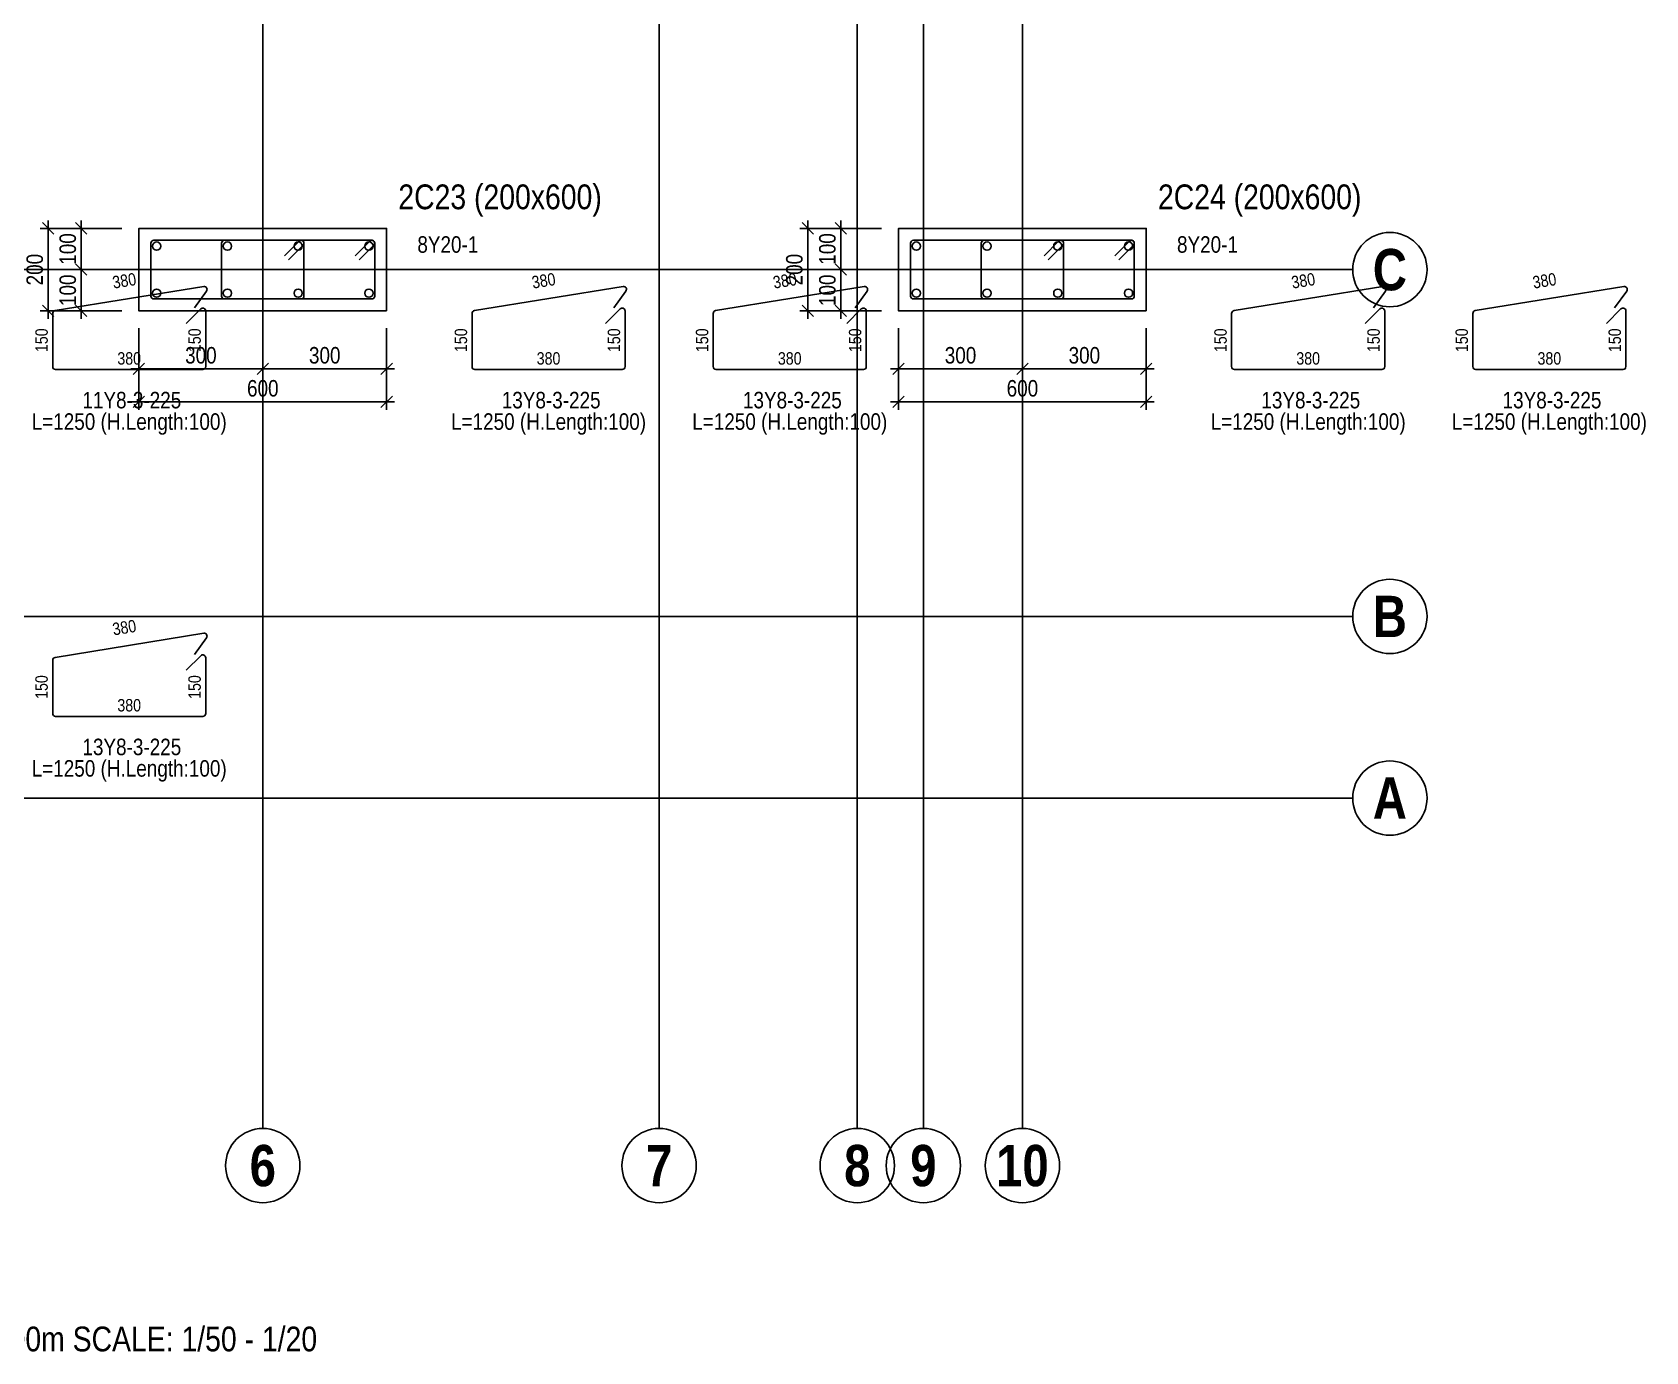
# Model space of a CAD drawing. Extents: x 0 to 206258, y -403073 to 0.
# Drawn here: x 54966 to 64737, y -83940 to -75950 of the extents above; entities that cross this region are included whole.
import ezdxf
from ezdxf.enums import TextEntityAlignment as Align
from ezdxf.lldxf.tags import DXFTag

# ---------------------------------------------------------------- set-up
doc = ezdxf.new("R2010")
doc.units = 0
doc.header["$LTSCALE"] = 1000
for name, color, linetype in [('Axis Circle(Dir 1)', 150, 'Continuous'), ('Axis Circle(Dir 2)', 150, 'Continuous'), ('Axis Label(Dir 1)', 7, 'Continuous'), ('Axis Label(Dir 2)', 7, 'Continuous'), ('Axis Line(Dir 1)', 8, 'CENTER2'), ('Axis Line(Dir 2)', 150, 'CENTER2'), ('Column Line(D)', 1, 'Continuous'), ('Dimension Line', 5, 'Continuous'), ('Link Line', 3, 'Continuous'), ('Quantity Table Title', 1, 'Continuous'), ('Rebar Length Text', 8, 'Continuous'), ('Rebar Line', 7, 'Continuous'), ('Top Rebar Label', 6, 'Continuous')]:
    doc.layers.add(name, color=color, linetype=linetype)
for name, color, linetype, true_color in [('Column Label(D)', 12, 'Continuous', 0xbd0000), ('Link Label', 94, 'Continuous', 0x008100), ('Link Length Text', 94, 'Continuous', 0x008100)]:
    doc.layers.add(name, color=color, linetype=linetype, true_color=true_color)
doc.styles.add('Axis Label(Dir 1)', font='ARIALNB.TTF', dxfattribs={"height": 250})
doc.styles.add('Axis Label(Dir 2)', font='ARIALNB.TTF', dxfattribs={"height": 250})
doc.styles.add('Column Label(D)', font='ARIALN.TTF', dxfattribs={"height": 150})
doc.styles.add('Dimension Text', font='ARIALN.TTF', dxfattribs={"height": 100})
doc.styles.add('Link Label', font='ARIALN.TTF', dxfattribs={"height": 100})
doc.styles.add('Link Length Text', font='ARIALN.TTF', dxfattribs={"height": 100})
doc.styles.add('Quantity Table Title', font='ARIALN.TTF', dxfattribs={"height": 150})
doc.styles.add('Rebar Length Text', font='ARIALN.TTF', dxfattribs={"height": 75})
doc.styles.add('Top Rebar Label', font='ARIALN.TTF', dxfattribs={"height": 100})
tags = doc.linetypes.add('CENTER2', pattern=[1.125, 0.75, -0.125, 0.125, -0.125]).pattern_tags.tags
tags[10:11] = [DXFTag(74, 4), DXFTag(75, 0), DXFTag(340, '0'), DXFTag(46, 0.0), DXFTag(50, 0.0), DXFTag(44, 0.0), DXFTag(45, 0.0)]
tags[8:9] = [DXFTag(74, 4), DXFTag(75, 0), DXFTag(340, '0'), DXFTag(46, 0.0), DXFTag(50, 0.0), DXFTag(44, 0.0), DXFTag(45, 0.0)]
tags[6:7] = [DXFTag(74, 4), DXFTag(75, 0), DXFTag(340, '0'), DXFTag(46, 0.0), DXFTag(50, 0.0), DXFTag(44, 0.0), DXFTag(45, 0.0)]
tags[4:5] = [DXFTag(74, 4), DXFTag(75, 0), DXFTag(340, '0'), DXFTag(46, 0.0), DXFTag(50, 0.0), DXFTag(44, 0.0), DXFTag(45, 0.0)]
doc.dimstyles.new('COLUMNAPP', dxfattribs={"dimtxt": 100, "dimasz": 30, "dimexe": 48.3, "dimexo": 103.5, "dimgap": 30, "dimtad": 1, "dimtoh": 1, "dimdec": 1, "dimlfac": 0.4, "dimdsep": 46, "dimtxsty": 'Dimension Text', "dimblk": 'PCDIM_TICK', "dimcen": 0.09, "dimclrd": 5, "dimclre": 5, "dimclrt": 5, "dimadec": 1, "dimazin": 0, "dimtp": 1, "dimtm": 1, "dimtfac": 1, "dimtdec": 4, "dimtofl": 0, "dimtmove": 0, "dimatfit": 3, "dimfxl": 1, "dimtolj": 1, "dimtzin": 0, "dimarcsym": 0})

# ---------------------------------------------------------------- blocks, each defined once
blk = doc.blocks.new('PCDIM_TICK')
at = {"layer": 'Dimension Line', "color": 0, "transparency": 33554687}
for p, q in [((1.15, 1.15), (-1.15, -1.15)), ((1.61, 0), (0, 0))]:
    blk.add_line(p, q, dxfattribs=at)
blk = doc.blocks.new('*U1539')
at = {"layer": 'Dimension Line', "color": 5, "true_color": 0x0000ff, "transparency": 16777216}
for p, q in [((55612.4, -77741.2), (55612.4, -78036)), ((56362.4, -77741.2), (56362.4, -78036)), ((55612.4, -77987.7), (56362.4, -77987.7))]:
    blk.add_line(p, q, dxfattribs=at)
at = {"layer": 'Dimension Line', "color": 5, "true_color": 0x0000ff, "transparency": 16777216, "xscale": 30, "yscale": 30, "rotation": 180.0000000000004}
blk.add_blockref('PCDIM_TICK', (55612.4, -77987.7), dxfattribs=at)
at = {"layer": 'Dimension Line', "color": 5, "true_color": 0x0000ff, "transparency": 16777216, "xscale": 30, "yscale": 30}
blk.add_blockref('PCDIM_TICK', (56362.4, -77987.7), dxfattribs=at)
at = {"layer": 'Dimension Line', "color": 5, "true_color": 0x0000ff, "transparency": 16777216, "insert": (55987.4, -77957.7), "char_height": 100, "width": 181.501, "attachment_point": 8, "style": 'Dimension Text'}
blk.add_mtext('300', dxfattribs=at)
blk = doc.blocks.new('*U1540')
at = {"layer": 'Dimension Line', "color": 5, "true_color": 0x0000ff, "transparency": 16777216}
for p, q in [((56362.4, -77741.2), (56362.4, -78036)), ((57112.4, -77741.2), (57112.4, -78036)), ((56362.4, -77987.7), (57112.4, -77987.7))]:
    blk.add_line(p, q, dxfattribs=at)
at = {"layer": 'Dimension Line', "color": 5, "true_color": 0x0000ff, "transparency": 16777216, "xscale": 30, "yscale": 30, "rotation": 180.0000000000004}
blk.add_blockref('PCDIM_TICK', (56362.4, -77987.7), dxfattribs=at)
at = {"layer": 'Dimension Line', "color": 5, "true_color": 0x0000ff, "transparency": 16777216, "xscale": 30, "yscale": 30}
blk.add_blockref('PCDIM_TICK', (57112.4, -77987.7), dxfattribs=at)
at = {"layer": 'Dimension Line', "color": 5, "true_color": 0x0000ff, "transparency": 16777216, "insert": (56737.4, -77957.7), "char_height": 100, "width": 181.501, "attachment_point": 8, "style": 'Dimension Text'}
blk.add_mtext('300', dxfattribs=at)
blk = doc.blocks.new('*U1541')
at = {"layer": 'Dimension Line', "color": 5, "true_color": 0x0000ff, "transparency": 16777216}
for p, q in [((55612.4, -77741.2), (55612.4, -78236)), ((57112.4, -77741.2), (57112.4, -78236)), ((55612.4, -78187.7), (57112.4, -78187.7))]:
    blk.add_line(p, q, dxfattribs=at)
at = {"layer": 'Dimension Line', "color": 5, "true_color": 0x0000ff, "transparency": 16777216, "xscale": 30, "yscale": 30, "rotation": 180.0000000000004}
blk.add_blockref('PCDIM_TICK', (55612.4, -78187.7), dxfattribs=at)
at = {"layer": 'Dimension Line', "color": 5, "true_color": 0x0000ff, "transparency": 16777216, "xscale": 30, "yscale": 30}
blk.add_blockref('PCDIM_TICK', (57112.4, -78187.7), dxfattribs=at)
at = {"layer": 'Dimension Line', "color": 5, "true_color": 0x0000ff, "transparency": 16777216, "insert": (56362.4, -78157.7), "char_height": 100, "width": 181.97, "attachment_point": 8, "style": 'Dimension Text'}
blk.add_mtext('600', dxfattribs=at)
blk = doc.blocks.new('*U1542')
at = {"layer": 'Dimension Line', "color": 5, "true_color": 0x0000ff, "transparency": 16777216}
for p, q in [((55508.9, -77387.7), (55214.1, -77387.7)), ((55262.4, -77637.7), (55262.4, -77387.7)), ((55508.9, -77637.7), (55214.1, -77637.7))]:
    blk.add_line(p, q, dxfattribs=at)
at = {"layer": 'Dimension Line', "color": 5, "true_color": 0x0000ff, "transparency": 16777216, "xscale": 30, "yscale": 30}
for p, rotation in [((55262.4, -77387.7), 89.99999999999447), ((55262.4, -77637.7), 269.9999999999834)]:
    blk.add_blockref('PCDIM_TICK', p, dxfattribs=dict(at, rotation=rotation))
at = {"layer": 'Dimension Line', "color": 5, "true_color": 0x0000ff, "transparency": 16777216, "insert": (55232.4, -77512.7), "char_height": 100, "width": 173.928, "attachment_point": 8, "rotation": 90, "style": 'Dimension Text'}
blk.add_mtext('100', dxfattribs=at)
blk = doc.blocks.new('*U1543')
at = {"layer": 'Dimension Line', "color": 5, "true_color": 0x0000ff, "transparency": 16777216}
for p, q in [((55508.9, -77137.7), (55214.1, -77137.7)), ((55262.4, -77387.7), (55262.4, -77137.7)), ((55508.9, -77387.7), (55214.1, -77387.7))]:
    blk.add_line(p, q, dxfattribs=at)
at = {"layer": 'Dimension Line', "color": 5, "true_color": 0x0000ff, "transparency": 16777216, "xscale": 30, "yscale": 30}
for p, rotation in [((55262.4, -77137.7), 89.99999999999447), ((55262.4, -77387.7), 269.9999999999834)]:
    blk.add_blockref('PCDIM_TICK', p, dxfattribs=dict(at, rotation=rotation))
at = {"layer": 'Dimension Line', "color": 5, "true_color": 0x0000ff, "transparency": 16777216, "insert": (55232.4, -77262.7), "char_height": 100, "width": 173.928, "attachment_point": 8, "rotation": 90, "style": 'Dimension Text'}
blk.add_mtext('100', dxfattribs=at)
blk = doc.blocks.new('*U1544')
at = {"layer": 'Dimension Line', "color": 5, "true_color": 0x0000ff, "transparency": 16777216}
for p, q in [((55508.9, -77137.7), (55014.1, -77137.7)), ((55062.4, -77637.7), (55062.4, -77137.7)), ((55508.9, -77637.7), (55014.1, -77637.7))]:
    blk.add_line(p, q, dxfattribs=at)
at = {"layer": 'Dimension Line', "color": 5, "true_color": 0x0000ff, "transparency": 16777216, "xscale": 30, "yscale": 30}
for p, rotation in [((55062.4, -77137.7), 89.99999999999447), ((55062.4, -77637.7), 269.9999999999834)]:
    blk.add_blockref('PCDIM_TICK', p, dxfattribs=dict(at, rotation=rotation))
at = {"layer": 'Dimension Line', "color": 5, "true_color": 0x0000ff, "transparency": 16777216, "insert": (55032.4, -77387.7), "char_height": 100, "width": 182.775, "attachment_point": 8, "rotation": 90, "style": 'Dimension Text'}
blk.add_mtext('200', dxfattribs=at)
blk = doc.blocks.new('*U1545')
at = {"layer": 'Dimension Line', "color": 5, "true_color": 0x0000ff, "transparency": 16777216}
for p, q in [((60212.4, -77741.2), (60212.4, -78036)), ((60962.4, -77741.2), (60962.4, -78036)), ((60212.4, -77987.7), (60962.4, -77987.7))]:
    blk.add_line(p, q, dxfattribs=at)
at = {"layer": 'Dimension Line', "color": 5, "true_color": 0x0000ff, "transparency": 16777216, "xscale": 30, "yscale": 30, "rotation": 180.0000000000004}
blk.add_blockref('PCDIM_TICK', (60212.4, -77987.7), dxfattribs=at)
at = {"layer": 'Dimension Line', "color": 5, "true_color": 0x0000ff, "transparency": 16777216, "xscale": 30, "yscale": 30}
blk.add_blockref('PCDIM_TICK', (60962.4, -77987.7), dxfattribs=at)
at = {"layer": 'Dimension Line', "color": 5, "true_color": 0x0000ff, "transparency": 16777216, "insert": (60587.4, -77957.7), "char_height": 100, "width": 181.501, "attachment_point": 8, "style": 'Dimension Text'}
blk.add_mtext('300', dxfattribs=at)
blk = doc.blocks.new('*U1546')
at = {"layer": 'Dimension Line', "color": 5, "true_color": 0x0000ff, "transparency": 16777216}
for p, q in [((60962.4, -77741.2), (60962.4, -78036)), ((61712.4, -77741.2), (61712.4, -78036)), ((60962.4, -77987.7), (61712.4, -77987.7))]:
    blk.add_line(p, q, dxfattribs=at)
at = {"layer": 'Dimension Line', "color": 5, "true_color": 0x0000ff, "transparency": 16777216, "xscale": 30, "yscale": 30, "rotation": 180.0000000000004}
blk.add_blockref('PCDIM_TICK', (60962.4, -77987.7), dxfattribs=at)
at = {"layer": 'Dimension Line', "color": 5, "true_color": 0x0000ff, "transparency": 16777216, "xscale": 30, "yscale": 30}
blk.add_blockref('PCDIM_TICK', (61712.4, -77987.7), dxfattribs=at)
at = {"layer": 'Dimension Line', "color": 5, "true_color": 0x0000ff, "transparency": 16777216, "insert": (61337.4, -77957.7), "char_height": 100, "width": 181.501, "attachment_point": 8, "style": 'Dimension Text'}
blk.add_mtext('300', dxfattribs=at)
blk = doc.blocks.new('*U1547')
at = {"layer": 'Dimension Line', "color": 5, "true_color": 0x0000ff, "transparency": 16777216}
for p, q in [((60212.4, -77741.2), (60212.4, -78236)), ((61712.4, -77741.2), (61712.4, -78236)), ((60212.4, -78187.7), (61712.4, -78187.7))]:
    blk.add_line(p, q, dxfattribs=at)
at = {"layer": 'Dimension Line', "color": 5, "true_color": 0x0000ff, "transparency": 16777216, "xscale": 30, "yscale": 30, "rotation": 180.0000000000004}
blk.add_blockref('PCDIM_TICK', (60212.4, -78187.7), dxfattribs=at)
at = {"layer": 'Dimension Line', "color": 5, "true_color": 0x0000ff, "transparency": 16777216, "xscale": 30, "yscale": 30}
blk.add_blockref('PCDIM_TICK', (61712.4, -78187.7), dxfattribs=at)
at = {"layer": 'Dimension Line', "color": 5, "true_color": 0x0000ff, "transparency": 16777216, "insert": (60962.4, -78157.7), "char_height": 100, "width": 181.97, "attachment_point": 8, "style": 'Dimension Text'}
blk.add_mtext('600', dxfattribs=at)
blk = doc.blocks.new('*U1548')
at = {"layer": 'Dimension Line', "color": 5, "true_color": 0x0000ff, "transparency": 16777216}
for p, q in [((60108.9, -77387.7), (59814.1, -77387.7)), ((59862.4, -77637.7), (59862.4, -77387.7)), ((60108.9, -77637.7), (59814.1, -77637.7))]:
    blk.add_line(p, q, dxfattribs=at)
at = {"layer": 'Dimension Line', "color": 5, "true_color": 0x0000ff, "transparency": 16777216, "xscale": 30, "yscale": 30}
for p, rotation in [((59862.4, -77387.7), 89.99999999999447), ((59862.4, -77637.7), 269.9999999999834)]:
    blk.add_blockref('PCDIM_TICK', p, dxfattribs=dict(at, rotation=rotation))
at = {"layer": 'Dimension Line', "color": 5, "true_color": 0x0000ff, "transparency": 16777216, "insert": (59832.4, -77512.7), "char_height": 100, "width": 173.928, "attachment_point": 8, "rotation": 90, "style": 'Dimension Text'}
blk.add_mtext('100', dxfattribs=at)
blk = doc.blocks.new('*U1549')
at = {"layer": 'Dimension Line', "color": 5, "true_color": 0x0000ff, "transparency": 16777216}
for p, q in [((60108.9, -77137.7), (59814.1, -77137.7)), ((59862.4, -77387.7), (59862.4, -77137.7)), ((60108.9, -77387.7), (59814.1, -77387.7))]:
    blk.add_line(p, q, dxfattribs=at)
at = {"layer": 'Dimension Line', "color": 5, "true_color": 0x0000ff, "transparency": 16777216, "xscale": 30, "yscale": 30}
for p, rotation in [((59862.4, -77137.7), 89.99999999999447), ((59862.4, -77387.7), 269.9999999999834)]:
    blk.add_blockref('PCDIM_TICK', p, dxfattribs=dict(at, rotation=rotation))
at = {"layer": 'Dimension Line', "color": 5, "true_color": 0x0000ff, "transparency": 16777216, "insert": (59832.4, -77262.7), "char_height": 100, "width": 173.928, "attachment_point": 8, "rotation": 90, "style": 'Dimension Text'}
blk.add_mtext('100', dxfattribs=at)
blk = doc.blocks.new('*U1550')
at = {"layer": 'Dimension Line', "color": 5, "true_color": 0x0000ff, "transparency": 16777216}
for p, q in [((60108.9, -77137.7), (59614.1, -77137.7)), ((59662.4, -77637.7), (59662.4, -77137.7)), ((60108.9, -77637.7), (59614.1, -77637.7))]:
    blk.add_line(p, q, dxfattribs=at)
at = {"layer": 'Dimension Line', "color": 5, "true_color": 0x0000ff, "transparency": 16777216, "xscale": 30, "yscale": 30}
for p, rotation in [((59662.4, -77137.7), 89.99999999999447), ((59662.4, -77637.7), 269.9999999999834)]:
    blk.add_blockref('PCDIM_TICK', p, dxfattribs=dict(at, rotation=rotation))
at = {"layer": 'Dimension Line', "color": 5, "true_color": 0x0000ff, "transparency": 16777216, "insert": (59632.4, -77387.7), "char_height": 100, "width": 182.775, "attachment_point": 8, "rotation": 90, "style": 'Dimension Text'}
blk.add_mtext('200', dxfattribs=at)

msp = doc.modelspace()

# ---------------------------------------------------------------- linework, layer by layer
at = {"layer": 'Axis Circle(Dir 1)', "transparency": 33554687}
for centre in [(63187.442, -77387.707), (63187.442, -79487.707), (63187.442, -80587.707)]:
    msp.add_circle(centre, 225, dxfattribs=at)
at = {"layer": 'Axis Circle(Dir 2)', "transparency": 33554687}
for centre in [(56362.442, -82812.707), (58762.442, -82812.707), (59962.442, -82812.707), (60362.442, -82812.707), (60962.442, -82812.707)]:
    msp.add_circle(centre, 225, dxfattribs=at)
at = {"layer": 'Axis Line(Dir 1)', "transparency": 33554687}
for points in [[(45162.442, -77387.707), (62962.442, -77387.707)], [(45162.442, -79487.707), (62962.442, -79487.707)], [(45162.442, -80587.707), (62962.442, -80587.707)]]:
    msp.add_lwpolyline(points, dxfattribs=at)
at = {"layer": 'Axis Line(Dir 2)', "transparency": 33554687}
for points in [[(56362.442, -82587.707), (56362.442, -58787.707)], [(58762.442, -82587.707), (58762.442, -58787.707)], [(59962.442, -82587.707), (59962.442, -58787.707)], [(60362.442, -82587.707), (60362.442, -58787.707)], [(60962.442, -82587.707), (60962.442, -58787.707)]]:
    msp.add_lwpolyline(points, dxfattribs=at)
at = {"layer": 'Column Line(D)', "transparency": 33554687}
for points in [[(57112.442, -77637.707), (57112.442, -77137.707), (55612.442, -77137.707), (55612.442, -77637.707)], [(61712.442, -77637.707), (61712.442, -77137.707), (60212.442, -77137.707), (60212.442, -77637.707)]]:
    msp.add_lwpolyline(points, close=True, dxfattribs=at)
at = {"layer": 'Link Line', "transparency": 33554687}
for points in [[(56518.095, -77328.469), (56606.484, -77240.081, 0.66817864), (56594.109, -77210.207), (55702.442, -77210.207, 0.41421356), (55684.942, -77227.707), (55684.942, -77547.707, 0.41421356), (55702.442, -77565.207), (56594.109, -77565.207, 0.41421356), (56611.609, -77547.707), (56611.609, -77227.707, 0.66817864), (56581.735, -77215.332), (56493.346, -77303.721)], [(56946.428, -77328.469), (57034.817, -77240.081, 0.66817864), (57022.442, -77210.207), (56130.776, -77210.207, 0.41421356), (56113.276, -77227.707), (56113.276, -77547.707, 0.41421356), (56130.776, -77565.207), (57022.442, -77565.207, 0.41421356), (57039.942, -77547.707), (57039.942, -77227.707, 0.66817864), (57010.068, -77215.332), (56921.68, -77303.721)], [(61118.095, -77328.469), (61206.484, -77240.081, 0.66817864), (61194.109, -77210.207), (60302.442, -77210.207, 0.41421356), (60284.942, -77227.707), (60284.942, -77547.707, 0.41421356), (60302.442, -77565.207), (61194.109, -77565.207, 0.41421356), (61211.609, -77547.707), (61211.609, -77227.707, 0.66817864), (61181.735, -77215.332), (61093.346, -77303.721)], [(61546.428, -77328.469), (61634.817, -77240.081, 0.66817864), (61622.442, -77210.207), (60730.776, -77210.207, 0.41421356), (60713.276, -77227.707), (60713.276, -77547.707, 0.41421356), (60730.776, -77565.207), (61622.442, -77565.207, 0.41421356), (61639.942, -77547.707), (61639.942, -77227.707, 0.66817864), (61610.068, -77215.332), (61521.68, -77303.721)], [(55948.614, -77618.523), (56021.743, -77517.147, 0.66817864), (56004.754, -77489.634), (55104.698, -77635.326, 0.3679544), (55089.994, -77652.602), (55089.994, -77975.207, 0.41421356), (55107.494, -77992.707), (55999.161, -77992.707, 0.41421356), (56016.661, -77975.207), (56016.661, -77637.707, 0.66817864), (55986.786, -77625.332), (55898.398, -77713.721)], [(58488.024, -77618.523), (58561.153, -77517.147, 0.66817864), (58544.164, -77489.634), (57644.108, -77635.326, 0.3679544), (57629.404, -77652.602), (57629.404, -77975.207, 0.41421356), (57646.904, -77992.707), (58538.571, -77992.707, 0.41421356), (58556.071, -77975.207), (58556.071, -77637.707, 0.66817864), (58526.196, -77625.332), (58437.808, -77713.721)], [(59948.613, -77618.523), (60021.742, -77517.147, 0.66817864), (60004.753, -77489.634), (59104.697, -77635.326, 0.3679544), (59089.994, -77652.602), (59089.994, -77975.207, 0.41421356), (59107.494, -77992.707), (59999.16, -77992.707, 0.41421356), (60016.66, -77975.207), (60016.66, -77637.707, 0.66817864), (59986.786, -77625.332), (59898.398, -77713.721)], [(63088.024, -77618.523), (63161.153, -77517.147, 0.66817864), (63144.164, -77489.634), (62244.108, -77635.326, 0.3679544), (62229.404, -77652.602), (62229.404, -77975.207, 0.41421356), (62246.904, -77992.707), (63138.571, -77992.707, 0.41421356), (63156.071, -77975.207), (63156.071, -77637.707, 0.66817864), (63126.196, -77625.332), (63037.808, -77713.721)], [(64548.613, -77618.523), (64621.742, -77517.147, 0.66817864), (64604.753, -77489.634), (63704.697, -77635.326, 0.3679544), (63689.994, -77652.602), (63689.994, -77975.207, 0.41421356), (63707.494, -77992.707), (64599.16, -77992.707, 0.41421356), (64616.66, -77975.207), (64616.66, -77637.707, 0.66817864), (64586.786, -77625.332), (64498.398, -77713.721)], [(55948.614, -79718.523), (56021.743, -79617.147, 0.66817864), (56004.754, -79589.634), (55104.698, -79735.326, 0.3679544), (55089.994, -79752.602), (55089.994, -80075.207, 0.41421356), (55107.494, -80092.707), (55999.161, -80092.707, 0.41421356), (56016.661, -80075.207), (56016.661, -79737.707, 0.66817864), (55986.786, -79725.332), (55898.398, -79813.721)]]:
    msp.add_lwpolyline(points, format="xyb", dxfattribs=at)
at = {"layer": 'Rebar Line', "transparency": 33554687}
for centre in [(55719.942, -77245.207), (56148.276, -77245.207), (56576.609, -77245.207), (57004.942, -77245.207), (60319.942, -77245.207), (60748.276, -77245.207), (61176.609, -77245.207), (61604.942, -77245.207), (55719.942, -77530.207), (56148.276, -77530.207), (56576.609, -77530.207), (57004.942, -77530.207), (60319.942, -77530.207), (60748.276, -77530.207), (61176.609, -77530.207), (61604.942, -77530.207)]:
    msp.add_circle(centre, 25, dxfattribs=at)

# ---------------------------------------------------------------- texts
at = {"layer": 'Axis Label(Dir 1)', "transparency": 33554687, "style": 'Axis Label(Dir 1)'}
for s, p in [('C', (63187.442, -77387.707)), ('B', (63187.442, -79487.707)), ('A', (63187.442, -80587.707))]:
    msp.add_text(s, height=250, dxfattribs=at).set_placement(p, align=Align.MIDDLE_CENTER)
at = {"layer": 'Axis Label(Dir 2)', "transparency": 33554687, "style": 'Axis Label(Dir 2)'}
for s, p in [('6', (56362.442, -82812.707)), ('7', (58762.442, -82812.707)), ('8', (59962.442, -82812.707)), ('9', (60362.442, -82812.707)), ('10', (60962.442, -82812.707))]:
    msp.add_text(s, height=250, dxfattribs=at).set_placement(p, align=Align.MIDDLE_CENTER)
at = {"layer": 'Column Label(D)', "transparency": 33554687, "style": 'Column Label(D)'}
for s, p in [('2C23 (200x600)', (57183.153, -77066.996)), ('2C24 (200x600)', (61783.153, -77066.996))]:
    msp.add_text(s, height=150, dxfattribs=at).set_placement(p, align=Align.BOTTOM_LEFT)
at = {"layer": 'Link Label', "transparency": 33554687, "style": 'Link Label'}
for s, p in [(' 11Y8-3-225', (55553.327, -78227.707)), (' 13Y8-3-225', (58092.737, -78227.707)), (' 13Y8-3-225', (59553.327, -78227.707)), (' 13Y8-3-225', (62692.737, -78227.707)), (' 13Y8-3-225', (64153.327, -78227.707)), (' 13Y8-3-225', (55553.327, -80327.707))]:
    msp.add_text(s, height=100, dxfattribs=at).set_placement(p, align=Align.CENTER)
at = {"layer": 'Link Length Text', "transparency": 33554687, "style": 'Link Length Text'}
for p in [(55553.327, -78357.707), (58092.737, -78357.707), (59553.327, -78357.707), (62692.737, -78357.707), (64153.327, -78357.707), (55553.327, -80457.707)]:
    msp.add_text('L=1250 (H.Length:100)', height=100, dxfattribs=at).set_placement(p, align=Align.CENTER)
at = {"layer": 'Quantity Table Title', "transparency": 33554687, "style": 'Quantity Table Title'}
msp.add_text('STOREY: 2 - LEVEL: +6.00m SCALE: 1/50 - 1/20', height=150, dxfattribs=at).set_placement((54798.032, -83787.707), align=Align.TOP_CENTER)
at = {"layer": 'Rebar Length Text', "transparency": 33554687, "style": 'Rebar Length Text'}
for s, rotation, p in [('380', 9.1947432, (55529.667, -77491.537)), ('380', 9.1947432, (58069.077, -77491.537)), ('380', 9.1947432, (59529.666, -77491.537)), ('380', 9.1947432, (62669.077, -77491.537)), ('380', 9.1947432, (64129.666, -77491.537)), ('150', 90, (55059.994, -77815.207)), ('150', 90, (55986.661, -77815.207)), ('150', 90, (57599.404, -77815.207)), ('150', 90, (58526.071, -77815.207)), ('150', 90, (59059.994, -77815.207)), ('150', 90, (59986.66, -77815.207)), ('150', 90, (62199.404, -77815.207)), ('150', 90, (63126.071, -77815.207)), ('150', 90, (63659.994, -77815.207)), ('150', 90, (64586.66, -77815.207)), ('380', 9.1947432, (55529.667, -79591.537)), ('150', 90, (55059.994, -79915.207)), ('150', 90, (55986.661, -79915.207))]:
    msp.add_text(s, height=75, rotation=rotation, dxfattribs=at).set_placement(p, align=Align.CENTER)
for p in [(55553.327, -77962.707), (58092.737, -77962.707), (59553.327, -77962.707), (62692.737, -77962.707), (64153.327, -77962.707), (55553.327, -80062.707)]:
    msp.add_text('380', height=75, dxfattribs=at).set_placement(p, align=Align.CENTER)
at = {"layer": 'Top Rebar Label', "transparency": 33554687, "style": 'Top Rebar Label'}
for p in [(57266.486, -77315.433), (61866.486, -77315.433)]:
    msp.add_text(' 8Y20-1', height=100, dxfattribs=at).set_placement(p, align=Align.BOTTOM_LEFT)

# ---------------------------------------------------------------- dimensions: what is measured, and where the dimension line sits
at = {"layer": 'Dimension Line', "transparency": 33554687}
for p1, p2, distance, picture, middle in [((55612.442, -77637.707), (55612.442, -77137.707), 550, '*U1544', (55062.442, -77387.707)), ((55612.442, -77387.707), (55612.442, -77137.707), 350, '*U1543', (55262.442, -77262.707)), ((60212.442, -77637.707), (60212.442, -77137.707), 550, '*U1550', (59662.442, -77387.707)), ((60212.442, -77387.707), (60212.442, -77137.707), 350, '*U1549', (59862.442, -77262.707)), ((55612.442, -77637.707), (55612.442, -77387.707), 350, '*U1542', (55262.442, -77512.707)), ((60212.442, -77637.707), (60212.442, -77387.707), 350, '*U1548', (59862.442, -77512.707)), ((55612.442, -77637.707), (56362.442, -77637.707), -350, '*U1539', (55987.442, -77987.707)), ((55612.442, -77637.707), (57112.442, -77637.707), -550, '*U1541', (56362.442, -78187.707)), ((56362.442, -77637.707), (57112.442, -77637.707), -350, '*U1540', (56737.442, -77987.707)), ((60212.442, -77637.707), (60962.442, -77637.707), -350, '*U1545', (60587.442, -77987.707)), ((60212.442, -77637.707), (61712.442, -77637.707), -550, '*U1547', (60962.442, -78187.707)), ((60962.442, -77637.707), (61712.442, -77637.707), -350, '*U1546', (61337.442, -77987.707))]:
    dim = msp.add_aligned_dim(p1=p1, p2=p2, distance=distance, dimstyle='COLUMNAPP', override={"dimscale": 1, "dimtxt": 100, "dimasz": 30, "dimexe": 48.3, "dimexo": 103.5, "dimgap": 30, "dimtad": 1, "dimtih": 0, "dimdec": 1, "dimlfac": 0.4, "dimzin": 8, "dimlunit": 2, "dimpost": '', "dimtxsty": 'Dimension Text', "dimblk": 'PCDIM_TICK', "dimse1": 0, "dimse2": 0, "dimsd2": 0, "dimclrd": 5, "dimclre": 5, "dimclrt": 5, "dimaunit": 0, "dimadec": 1, "dimazin": 0, "dimtol": 0, "dimtp": 1, "dimtm": 1, "dimtmove": 0}, dxfattribs=at)
    dim.commit()
    dim.dimension.update_dxf_attribs({"geometry": picture, "text_midpoint": middle})

doc.saveas('drawing.dxf')
